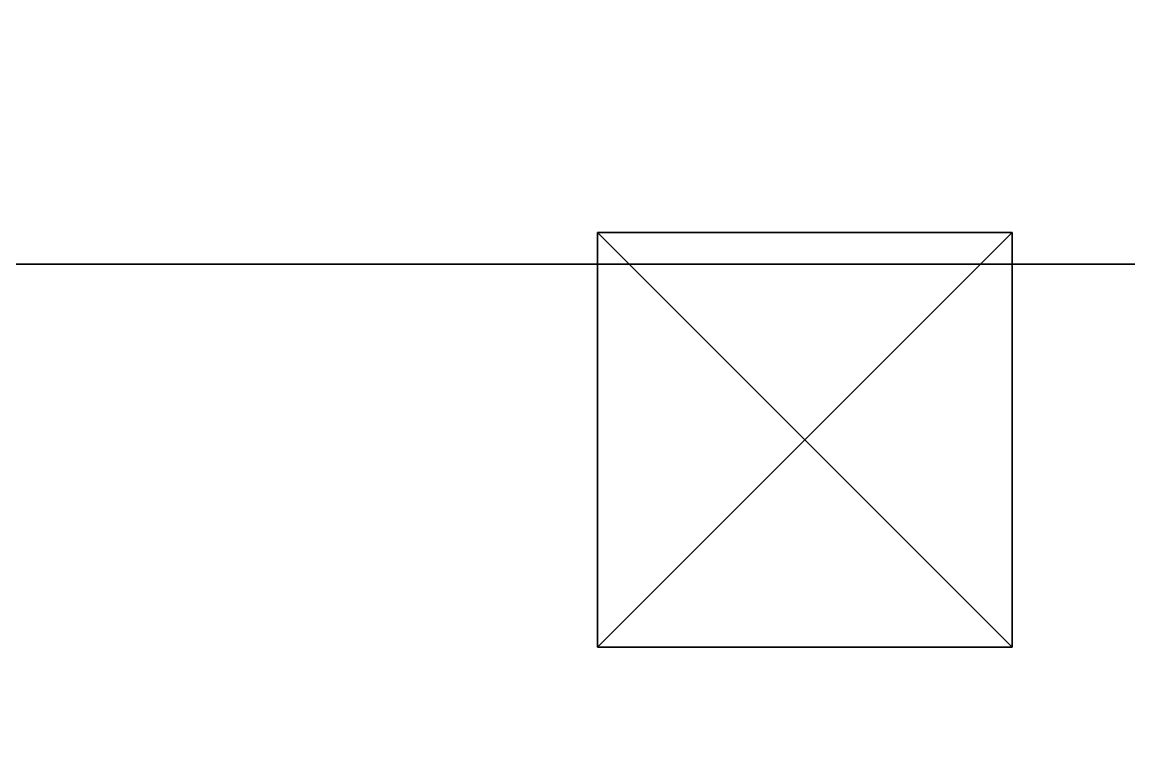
# Model space of a CAD drawing. Extents: x 0 to 2775, y -2341 to 0.
# Drawn here: x 410.18 to 450.22, y -873.76 to -847.58 of the extents above; entities that cross this region are included whole.
import ezdxf

# ---------------------------------------------------------------- set-up
doc = ezdxf.new("R2010")
doc.units = 0
for name, color, linetype in [('LAYER0', 7, 'CONTINUOUS'), ('LAYER14', 7, 'CONTINUOUS'), ('LAYER17', 7, 'CONTINUOUS'), ('LAYER22', 7, 'CONTINUOUS'), ('LAYER23', 7, 'CONTINUOUS'), ('LAYER376', 253, 'CONTINUOUS'), ('LAYER377', 253, 'CONTINUOUS'), ('LAYER50', 7, 'CONTINUOUS')]:
    doc.layers.add(name, color=color, linetype=linetype)

msp = doc.modelspace()

# ---------------------------------------------------------------- linework, layer by layer
at = {"layer": 'LAYER0', "invisible_edges": 1}
for points in [[(2775, 0), (18, -2341), (18, 0), (2775, 0)], [(18, -2341), (2775, 0), (2775, -2341), (18, -2341)], [(2775, -2341, 5), (18, 0, 5), (18, -2341, 5), (2775, -2341, 5)], [(18, 0, 5), (2775, -2341, 5), (2775, 0, 5), (18, 0, 5)]]:
    msp.add_3dface(points, dxfattribs=at)
at = {"layer": 'LAYER14', "invisible_edges": 1}
for points in [[(168, -856.3369, 85), (718, -1485.667, 85), (168, -1485.667, 85), (168, -856.3369, 85)], [(718, -1485.667, 85), (168, -856.3369, 85), (718, -856.3369, 85), (718, -1485.667, 85)], [(168, -856.3369, 85), (718, -856.3369, 103), (718, -856.3369, 85), (168, -856.3369, 85)], [(718, -856.3369, 103), (168, -856.3369, 85), (168, -856.3369, 103), (718, -856.3369, 103)], [(718, -856.3369, 103), (168, -1485.667, 103), (718, -1485.667, 103), (718, -856.3369, 103)], [(168, -1485.667, 103), (718, -856.3369, 103), (168, -856.3369, 103), (168, -1485.667, 103)]]:
    msp.add_3dface(points, dxfattribs=at)
at = {"layer": 'LAYER17', "invisible_edges": 1}
for points in [[(168, -1485.667, 2464), (718, -856.3369, 2464), (168, -856.3369, 2464), (168, -1485.667, 2464)], [(718, -856.3369, 2464), (168, -1485.667, 2464), (718, -1485.667, 2464), (718, -856.3369, 2464)], [(168, -856.3369, 2446), (718, -856.3369, 2464), (718, -856.3369, 2446), (168, -856.3369, 2446)], [(718, -856.3369, 2464), (168, -856.3369, 2446), (168, -856.3369, 2464), (718, -856.3369, 2464)], [(718, -1485.667, 2446), (168, -856.3369, 2446), (718, -856.3369, 2446), (718, -1485.667, 2446)], [(168, -856.3369, 2446), (718, -1485.667, 2446), (168, -1485.667, 2446), (168, -856.3369, 2446)]]:
    msp.add_3dface(points, dxfattribs=at)
at = {"layer": 'LAYER22', "invisible_edges": 1}
for points in [[(192.6, -1485.667, 2196), (658, -856.3369, 2196), (192.6, -856.3369, 2196), (192.6, -1485.667, 2196)], [(658, -856.3369, 2196), (192.6, -1485.667, 2196), (658, -1485.667, 2196), (658, -856.3369, 2196)], [(192.6, -856.3369, 2178), (658, -856.3369, 2196), (658, -856.3369, 2178), (192.6, -856.3369, 2178)], [(658, -856.3369, 2196), (192.6, -856.3369, 2178), (192.6, -856.3369, 2196), (658, -856.3369, 2196)], [(658, -1485.667, 2178), (192.6, -856.3369, 2178), (658, -856.3369, 2178), (658, -1485.667, 2178)], [(192.6, -856.3369, 2178), (658, -1485.667, 2178), (192.6, -1485.667, 2178), (192.6, -856.3369, 2178)]]:
    msp.add_3dface(points, dxfattribs=at)
at = {"layer": 'LAYER23', "invisible_edges": 1}
for points in [[(192.6, -1485.667, 921), (658, -856.3369, 921), (192.6, -856.3369, 921), (192.6, -1485.667, 921)], [(658, -856.3369, 921), (192.6, -1485.667, 921), (658, -1485.667, 921), (658, -856.3369, 921)], [(192.6, -856.3369, 903), (658, -856.3369, 921), (658, -856.3369, 903), (192.6, -856.3369, 903)], [(658, -856.3369, 921), (192.6, -856.3369, 903), (192.6, -856.3369, 921), (658, -856.3369, 921)], [(658, -1485.667, 903), (192.6, -856.3369, 903), (658, -856.3369, 903), (658, -1485.667, 903)], [(192.6, -856.3369, 903), (658, -1485.667, 903), (192.6, -1485.667, 903), (192.6, -856.3369, 903)]]:
    msp.add_3dface(points, dxfattribs=at)
at = {"layer": 'LAYER376'}
for points in [[(431, -870.187, 2078), (431, -870.187, 2093), (431, -855.187, 2078), (431, -870.187, 2078)], [(431, -855.187, 2078), (431, -870.187, 2093), (431, -855.187, 2093), (431, -855.187, 2078)], [(431, -855.187, 2078), (431, -855.187, 2093), (446, -855.187, 2078), (431, -855.187, 2078)], [(446, -855.187, 2078), (431, -855.187, 2093), (446, -855.187, 2093), (446, -855.187, 2078)], [(431, -870.187, 2078), (431, -855.187, 2078), (446, -870.187, 2078), (431, -870.187, 2078)], [(446, -870.187, 2078), (431, -855.187, 2078), (446, -855.187, 2078), (446, -870.187, 2078)], [(446, -870.187, 2093), (446, -855.187, 2093), (431, -870.187, 2093), (446, -870.187, 2093)], [(431, -870.187, 2093), (446, -855.187, 2093), (431, -855.187, 2093), (431, -870.187, 2093)], [(446, -870.187, 2078), (446, -855.187, 2078), (446, -870.187, 2093), (446, -870.187, 2078)], [(446, -870.187, 2093), (446, -855.187, 2078), (446, -855.187, 2093), (446, -870.187, 2093)], [(446, -870.187, 2078), (446, -870.187, 2093), (431, -870.187, 2078), (446, -870.187, 2078)], [(431, -870.187, 2078), (446, -870.187, 2093), (431, -870.187, 2093), (431, -870.187, 2078)]]:
    msp.add_3dface(points, dxfattribs=at)
at = {"layer": 'LAYER377'}
for points in [[(431, -870.187, 2078), (431, -870.187, 2093), (431, -855.187, 2078), (431, -870.187, 2078)], [(431, -855.187, 2078), (431, -870.187, 2093), (431, -855.187, 2093), (431, -855.187, 2078)], [(431, -855.187, 2078), (431, -855.187, 2093), (446, -855.187, 2078), (431, -855.187, 2078)], [(446, -855.187, 2078), (431, -855.187, 2093), (446, -855.187, 2093), (446, -855.187, 2078)], [(431, -870.187, 2078), (431, -855.187, 2078), (446, -870.187, 2078), (431, -870.187, 2078)], [(446, -870.187, 2078), (431, -855.187, 2078), (446, -855.187, 2078), (446, -870.187, 2078)], [(446, -870.187, 2093), (446, -855.187, 2093), (431, -870.187, 2093), (446, -870.187, 2093)], [(431, -870.187, 2093), (446, -855.187, 2093), (431, -855.187, 2093), (431, -870.187, 2093)], [(446, -870.187, 2078), (446, -855.187, 2078), (446, -870.187, 2093), (446, -870.187, 2078)], [(446, -870.187, 2093), (446, -855.187, 2078), (446, -855.187, 2093), (446, -870.187, 2093)], [(446, -870.187, 2078), (446, -870.187, 2093), (431, -870.187, 2078), (446, -870.187, 2078)], [(431, -870.187, 2078), (446, -870.187, 2093), (431, -870.187, 2093), (431, -870.187, 2078)]]:
    msp.add_3dface(points, dxfattribs=at)
at = {"layer": 'LAYER50', "invisible_edges": 1}
for points in [[(168, -856.334, 5), (718, -838.334, 5), (718, -856.334, 5), (168, -856.334, 5)], [(718, -838.334, 5), (168, -856.334, 5), (168, -838.334, 5), (718, -838.334, 5)], [(168, -838.334, 2465), (718, -856.334, 2465), (718, -838.334, 2465), (168, -838.334, 2465)], [(718, -856.334, 2465), (168, -838.334, 2465), (168, -856.334, 2465), (718, -856.334, 2465)], [(718, -856.334, 2465), (168, -856.334, 5), (718, -856.334, 5), (718, -856.334, 2465)], [(168, -856.334, 5), (718, -856.334, 2465), (168, -856.334, 2465), (168, -856.334, 5)]]:
    msp.add_3dface(points, dxfattribs=at)

doc.saveas('drawing.dxf')
